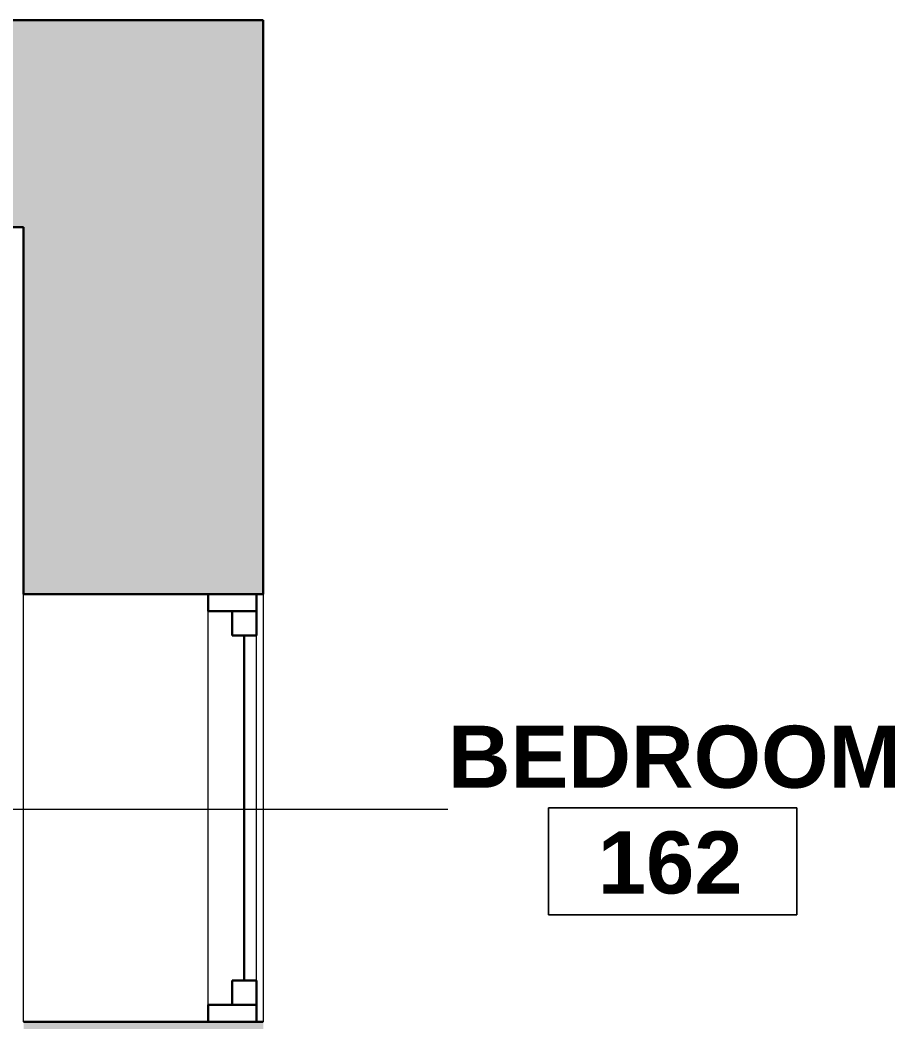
# Model space of a CAD drawing. Header units: inches. Extents: x -545 to 1062, y -2066 to -1239.
# Drawn here: x -295.6 to -232.2, y -1514.8 to -1442.2 of the extents above; entities that cross this region are included whole.
import ezdxf

# ---------------------------------------------------------------- set-up
doc = ezdxf.new("R2010")
doc.units = ezdxf.units.IN
doc.header["$MEASUREMENT"] = 0
for name, color, linetype, lineweight in [('A-AREA-IDEN', 2, 'Continuous', 9), ('A-GLAZ', 151, 'Continuous', 18), ('A-WALL', 113, 'Continuous', 18), ('A-WALL-PATT', 111, 'Continuous', 18)]:
    doc.layers.add(name, color=color, linetype=linetype, lineweight=lineweight)
doc.styles.add('Swis721 Lt BT_B_1', font='', dxfattribs={"height": 4.5})
doc.styles.get('Swis721 Lt BT_B_1').set_extended_font_data('Swis721 Lt BT', bold=True)

# ---------------------------------------------------------------- blocks, each defined once
blk = doc.blocks.new('Window-Double-Hung - 31_ X 52_-5167492-1ST FLOOR - POWER _ SIGNAL')
at = {"layer": 'A-GLAZ'}
for p, q in [((-15.5, 8.6875), (15.5, 8.6875)), ((15.5, -8.6875), (-15.5, -8.6875))]:
    blk.add_line(p, q, dxfattribs=at)
at = {"layer": 'A-GLAZ', "color": 8, "lineweight": 30}
for p, q in [((-15.5, -8.6875), (-15.5, 8.6875)), ((15.5, 8.6875), (15.5, -8.6875)), ((-15.5, -4.6875), (-14.25, -4.6875)), ((-14.25, -8.1875), (-14.25, -4.6875)), ((14.25, -4.6875), (15.5, -4.6875)), ((14.25, -8.1875), (14.25, -4.6875)), ((-14.25, -6.4375), (-12.5, -6.4375)), ((-12.5, -8.1875), (-12.5, -6.4375)), ((12.5, -8.1875), (12.5, -6.4375)), ((14.25, -6.4375), (12.5, -6.4375)), ((-12.5, -7.3125), (12.5, -7.3125)), ((-15.5, -8.1875), (-12.5, -8.1875)), ((12.5, -8.1875), (15.5, -8.1875))]:
    blk.add_line(p, q, dxfattribs=at)
at = {"layer": 'A-GLAZ', "lineweight": 9}
for p, q in [((-14.25, -4.6875), (14.25, -4.6875)), ((-12.5, -8.1875), (12.5, -8.1875))]:
    blk.add_line(p, q, dxfattribs=at)
blk = doc.blocks.new('Room Tag - Room Name and Number-3379422-1ST FLOOR - POWER _ SIGNAL')
at = {"layer": 'A-AREA-IDEN'}
for p, q in [((-0.1881, -0.1636), (-0.1881, -0.0018)), ((-0.1881, -0.0018), (0.1869, -0.0018)), ((0.1869, -0.0018), (-0.1881, -0.0018)), ((-0.1881, -0.0018), (-0.1881, -0.1636)), ((0.1869, -0.0018), (0.1869, -0.1636)), ((0.1869, -0.1636), (0.1869, -0.0018)), ((0.1869, -0.1636), (-0.1881, -0.1636)), ((-0.1881, -0.1636), (0.1869, -0.1636))]:
    blk.add_line(p, q, dxfattribs=at)

msp = doc.modelspace()

# ---------------------------------------------------------------- hatches: boundary and pattern name
at = {"layer": 'A-WALL-PATT', "lineweight": 9}
msp.add_hatch(color=7, dxfattribs=at).paths.add_polyline_path([(-295.322, -1457.201), (-277.947, -1457.201), (-277.947, -1442.201), (-438.447, -1442.201), (-438.447, -1457.201)], flags=0)
h = msp.add_hatch(color=7, dxfattribs=at)
h.paths.add_polyline_path([(-288.947, -1549.394), (-277.947, -1549.394), (-277.947, -1514.787), (-295.322, -1514.787), (-295.322, -1534.5), (-293.197, -1534.5), (-293.197, -1536), (-295.322, -1536), (-295.322, -1549.394), (-293.197, -1549.394)], flags=0)
h.paths.add_polyline_path([(-277.947, -1483.787), (-277.947, -1457.201), (-295.322, -1457.201), (-295.322, -1483.787)], flags=0)

# ---------------------------------------------------------------- linework, layer by layer
at = {"layer": 'A-AREA-IDEN'}
msp.add_line((-301.101, -1499.366), (-264.57, -1499.366), dxfattribs=at)
at = {"layer": 'A-WALL', "color": 8, "lineweight": 30}
for p, q in [((-277.947, -1442.201), (-449.447, -1442.201)), ((-277.947, -1483.787), (-277.947, -1442.201)), ((-438.447, -1457.201), (-295.322, -1457.201)), ((-295.322, -1457.201), (-295.322, -1483.787))]:
    msp.add_line(p, q, dxfattribs=at)

# ---------------------------------------------------------------- block references
at = {"layer": 'A-AREA-IDEN', "xscale": 47.99999999999997, "yscale": 47.99999999999997, "zscale": 47.99999999999997}
msp.add_blockref('Room Tag - Room Name and Number-3379422-1ST FLOOR - POWER _ SIGNAL', (-248.258, -1499.182), dxfattribs=at)
at = {"layer": 'A-GLAZ', "rotation": 89.99999999999991}
msp.add_blockref('Window-Double-Hung - 31_ X 52_-5167492-1ST FLOOR - POWER _ SIGNAL', (-286.635, -1499.287), dxfattribs=at)

# ---------------------------------------------------------------- texts
at = {"layer": 'A-AREA-IDEN', "char_height": 4.5, "attachment_point": 1, "style": 'Swis721 Lt BT_B_1'}
for s, insert, width in [('BEDROOM', (-264.57, -1493.323), 39.39), ('162', (-253.706, -1500.983), 12.726)]:
    msp.add_mtext(s, dxfattribs=dict(at, insert=insert, width=width))

doc.saveas('drawing.dxf')
